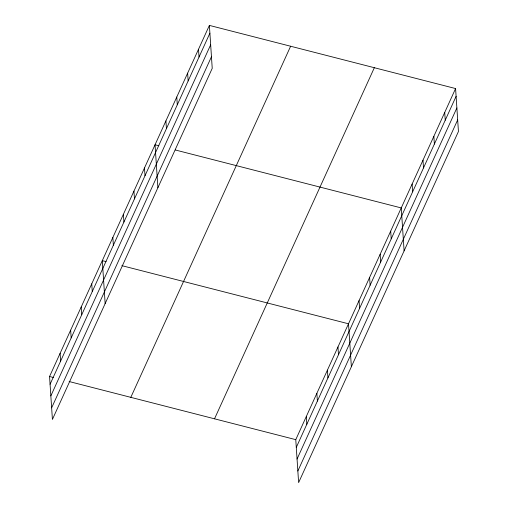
<?xml version="1.0" encoding="UTF-8"?>
<svg xmlns="http://www.w3.org/2000/svg" width="508" height="508" viewBox="0 0 508 508"><rect width="100%" height="100%" fill="white"/><g stroke="black" fill="none" stroke-linecap="round" stroke-linejoin="round"><path stroke-width="0.76" d="M209.379 25.4L212.23 68.345L52.413 419.443L49.555 376.504L209.379 25.4L455.587 88.557L458.445 131.496L298.621 482.6L295.77 439.655L455.587 88.557M50.076 384.27L209.893 33.172M50.844 395.878L210.668 44.78M51.638 407.841L211.461 56.737M130.81 397.345L290.627 46.241M214.522 418.814L374.339 67.716M296.285 447.427L456.108 96.329M297.059 459.035L456.876 107.931M297.853 470.992L457.67 119.894M158.801 145.739L155.042 144.774L157.893 187.719M175.349 149.987L401.25 207.931L404.101 250.876M106.058 261.601L102.299 260.636L105.15 303.581M121.857 265.652L348.513 323.793L351.365 366.738M49.555 376.504L53.321 377.463M69.12 381.521L295.77 439.655M444.722 112.427L445.237 120.199M433.851 136.303L434.372 144.075M422.986 160.179L423.501 167.951M412.121 184.055L412.636 191.827M390.703 231.102L391.217 238.874M380.155 254.273L380.67 262.045M369.608 277.444L370.122 285.217M359.061 300.622L359.575 308.394M337.96 346.964L338.48 354.736M327.412 370.135L327.933 377.908M316.865 393.313L317.379 401.085M306.318 416.484L306.832 424.256M198.507 49.276L199.028 57.048M187.643 73.152L188.157 80.924M176.771 97.022L177.292 104.794M165.906 120.898L166.421 128.67M144.488 167.945L145.009 175.717M133.941 191.122L134.461 198.895M123.393 214.293L123.914 222.066M112.846 237.465L113.36 245.237M91.751 283.813L92.266 291.586M81.204 306.984L81.718 314.757M70.656 330.156L71.171 337.928M60.109 353.327L60.623 361.099"/></g></svg>
